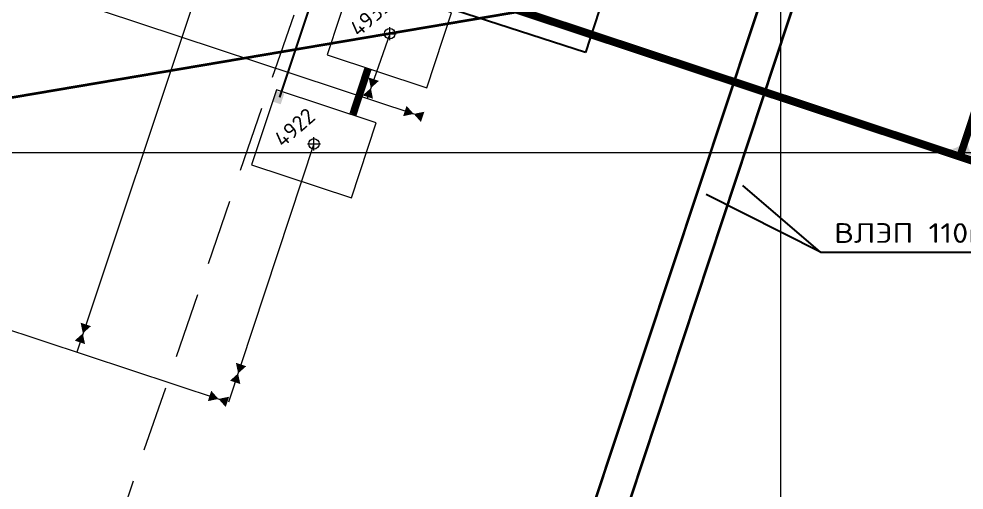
# Model space of a CAD drawing. Header units: millimetres. Extents: x 519 to 9564855, y -810 to 5021775.
# Drawn here: x 9541423 to 9542143, y 4995743 to 4996102 of the extents above; entities that cross this region are included whole.
import ezdxf

# ---------------------------------------------------------------- set-up
doc = ezdxf.new("R2010")
doc.units = ezdxf.units.MM
doc.header["$LTSCALE"] = 2
doc.header["$MEASUREMENT"] = 0
doc.header["$PDMODE"] = 2
doc.header["$PDSIZE"] = 5
doc.linetypes.add('92051501$0$DASHED', pattern=[0.75, 0.5, -0.25])
doc.linetypes.add('DASHED2', pattern=[9.525, 6.35, -3.175])
for name, color, linetype in [('FIBERGLASS', 212, 'Continuous'), ('Future Roads', 44, 'Continuous'), ('GRID_PULKOVO', 7, 'Continuous'), ('OilColl&Flowlines', 3, 'Continuous'), ('Stage 10 wells', 7, 'Continuous'), ('МГ-земельный участок', 7, 'Continuous'), ('Скважины 2019г.', 241, 'Continuous'), ('Скважины на 2020 год', 140, 'Continuous')]:
    doc.layers.add(name, color=color, linetype=linetype)
for name, color, linetype, lineweight in [('Электро', 1, 'Continuous', 30), ('Электроснаб', 1, 'Continuous', 18), ('Электроснабжене', 1, 'Continuous', 18)]:
    doc.layers.add(name, color=color, linetype=linetype, lineweight=lineweight)
doc.styles.add('Elect', font='isocpeur.ttf')

msp = doc.modelspace()

# ---------------------------------------------------------------- hatches: boundary and pattern name
at = {"layer": 'Future Roads', "linetype": 'ByBlock', "lineweight": 0, "ltscale": 25}
h = msp.add_hatch(color=256, dxfattribs=at)
h.paths.add_polyline_path([(9542143.96685, 4996007.15333), (9542145.55409, 4996006.55657, 0.155118741), (9542150.08674, 4995997.01956), (9542141.53115, 4995999.7727)])
h.paths.add_polyline_path([(9542142.44115, 4996007.72696), (9542143.96685, 4996007.15333), (9542141.53115, 4995999.7727), (9542132.73521, 4996002.60318, 0.161550784)])
at = {"layer": 'Электро'}
msp.add_hatch(color=256, dxfattribs=at).paths.add_polyline_path([(9541616.90637, 4996038.53229), (9541622.51861, 4996036.6753), (9541625.22584, 4996044.85716), (9541619.6136, 4996046.71415)])
at = {"layer": 'Электроснаб', "lineweight": 0}
msp.add_hatch(color=1, dxfattribs=at).paths.add_polyline_path([(9541616.90637, 4996038.53229), (9541622.51861, 4996036.6753), (9541625.22584, 4996044.85716), (9541619.6136, 4996046.71415)])
at = {"layer": 'Электроснабжене', "lineweight": 0}
msp.add_hatch(color=1, dxfattribs=at).paths.add_polyline_path([(9541616.90637, 4996038.53229), (9541622.51861, 4996036.6753), (9541625.22584, 4996044.85716), (9541619.6136, 4996046.71415)])

# ---------------------------------------------------------------- linework, layer by layer
at = {"layer": 'DEFPOINTS', "color": 1, "lineweight": 0, "ltscale": 80}
msp.add_point((9541647.8, 4996006.6), dxfattribs=at)
at = {"layer": 'FIBERGLASS', "color": 5, "linetype": '92051501$0$DASHED', "lineweight": 0, "ltscale": 50}
msp.add_line((9542194.14782, 4997735.41625), (9541382.08701, 4995377.79909), dxfattribs=at)
at = {"layer": 'Future Roads', "linetype": 'ByBlock', "lineweight": 0, "ltscale": 25, "const_width": 5.7, "flags": 128}
for points in [[(9542139.81671, 4995997.54573), (9542193.48019, 4996160.04147)], [(9541677.50144, 4996029.04833), (9541689.04606, 4996064.03289)]]:
    msp.add_lwpolyline(points, dxfattribs=at)
at = {"layer": 'Future Roads', "linetype": 'ByBlock', "lineweight": 0, "ltscale": 25, "const_width": 6}
msp.add_lwpolyline([(9541782.60947, 4996115.04768), (9542227.91259, 4995967.60268)], dxfattribs=at)
at = {"layer": 'GRID_PULKOVO', "lineweight": 0}
for p, q in [((9542002.89283, 5010000), (9542002.89283, 4991998.07591)), ((9533000, 4996000), (9548000, 4996000))]:
    msp.add_line(p, q, dxfattribs=at)
at = {"layer": 'OilColl&Flowlines', "lineweight": 0}
msp.add_line((9541013.52816, 4996264.57408), (9541723.7787, 4996029.36729, -0.82474), dxfattribs=at)
at = {"layer": 'OilColl&Flowlines', "color": 3, "linetype": 'ByBlock', "lineweight": 0, "ltscale": 25}
for p, q in [((9541565.0855, 4996141.01378), (9541467.24246, 4995848.21209)), ((9541705.5, 4996090.4), (9541688.3295, 4996041.09603)), ((9540883.76625, 4996041.2738), (9541575.64739, 4995812.34286, -22.6826)), ((9541647.8, 4996006.6), (9541582.82197, 4995810.01053))]:
    msp.add_line(p, q, dxfattribs=at)
at = {"layer": 'OilColl&Flowlines', "linetype": 'ByBlock', "lineweight": 0}
for points in [[(9541697.27463, 4996054.5151), (9541691.09461, 4996049.01053), (9541689.41753, 4996057.11487)], [(9541692.77169, 4996040.90619), (9541684.91459, 4996043.50596), (9541691.09461, 4996049.01053)], [(9541718.27545, 4996035.54093, -0.82474), (9541723.78001, 4996029.36091, -0.82474), (9541715.67567, 4996027.68383, -0.82474)], [(9541731.88435, 4996031.03799, -0.82474), (9541729.28458, 4996023.18089, -0.82474), (9541723.78001, 4996029.36091, -0.82474)]]:
    msp.add_solid(points, dxfattribs=at)
at = {"layer": 'OilColl&Flowlines', "color": 3, "lineweight": 0}
for points in [[(9541478.04319, 4995867.90533), (9541471.86317, 4995862.40077), (9541470.18608, 4995870.50511)], [(9541473.54025, 4995854.29643), (9541465.68314, 4995856.8962), (9541471.86317, 4995862.40077)], [(9541596.25591, 4995837.44477), (9541590.07588, 4995831.9402), (9541588.3988, 4995840.04454)], [(9541591.75296, 4995823.83586), (9541583.89586, 4995826.43563), (9541590.07588, 4995831.9402)], [(9541569.64071, 4995818.72544, -22.6826), (9541575.14528, 4995812.54542, -22.6826), (9541567.04094, 4995810.86834, -22.6826)], [(9541583.24962, 4995814.2225, -22.6826), (9541580.64985, 4995806.3654, -22.6826), (9541575.14528, 4995812.54542, -22.6826)]]:
    msp.add_solid(points, dxfattribs=at)
at = {"layer": 'Stage 10 wells', "color": 0, "linetype": 'ByBlock', "lineweight": 0}
msp.add_lwpolyline([(9541600.38202, 4995990.67759), (9541676.36255, 4995965.53701), (9541695.21798, 4996022.52241), (9541619.23745, 4996047.66299)], close=True, dxfattribs=at)
msp.add_circle((9541647.8, 4996006.6), 4, dxfattribs=at)
msp.add_point((9541647.8, 4996006.6), dxfattribs=at)
at = {"layer": 'МГ-земельный участок', "color": 0, "linetype": 'DASHED2', "lineweight": 25, "ltscale": 5, "const_width": 2}
msp.add_lwpolyline([(9522167.80801, 4999999.48247), (9521654, 5002362), (9522840, 5002532), (9525642, 5002155), (9528521, 5002235), (9531281, 5003464), (9533105, 5001043), (9546614, 4998215), (9544978, 4995525), (9543652, 4996420), (9539605, 4995735), (9529554.6705, 4998798.09585), (9529554.71722, 4998845.23995), (9529525.402, 4998845.269), (9529525.36994, 4998882.97318), (9529309.91997, 4998882.84552), (9526935, 5000017), (9526935, 4999132), (9522906, 5001105), (9522683.367, 5000265.06642), (9522496, 5000315)], close=True, dxfattribs=at)
at = {"layer": 'Скважины 2019г.', "color": 0, "linetype": 'ByBlock', "lineweight": 0}
msp.add_point((9541705.5, 4996090.4), dxfattribs=at)
at = {"layer": 'Скважины на 2020 год', "color": 0, "linetype": 'ByBlock', "lineweight": 0}
msp.add_lwpolyline([(9541657.78202, 4996074.3776), (9541733.76254, 4996049.23702), (9541752.61798, 4996106.22241), (9541676.63745, 4996131.36299)], close=True, dxfattribs=at)
msp.add_circle((9541705.5, 4996090.4), 4, dxfattribs=at)
at = {"layer": 'Электро'}
for p, q in [((9541966.97727, 4996421.9076, 47.36082), (9541854.58203, 4996075.9906, 47.36082)), ((9541966.97727, 4996421.9076, 47.36082), (9541854.58203, 4996075.9906, 47.36082)), ((9541854.58203, 4996075.9906, 47.36082), (9540968.42297, 4996363.92113, 47.36082)), ((9542033.32701, 4995924.29288, -2911.9858), (9541974.19995, 4995975.01191, 69.25099)), ((9542033.32701, 4995924.29288, -2911.9858), (9541946.30148, 4995968.04036, 69.25099)), ((9542033.32701, 4995924.29288, -2911.9858), (9542178.41139, 4995924.29288, -2911.9858))]:
    msp.add_line(p, q, dxfattribs=at)
at = {"layer": 'Электро', "ltscale": 25}
msp.add_line((9541621.87619, 4996042.19098), (9541654.7531, 4996140.91896, 47.36082), dxfattribs=at)
at = {"layer": 'Электроснаб', "color": 1, "linetype": 'ByBlock', "lineweight": 0}
for p, q in [((9541966.97727, 4996421.9076, 47.36082), (9541854.58203, 4996075.9906, 47.36082)), ((9541966.97727, 4996421.9076, 47.36082), (9541854.58203, 4996075.9906, 47.36082)), ((9541854.58203, 4996075.9906, 47.36082), (9540968.42297, 4996363.92113, 47.36082))]:
    msp.add_line(p, q, dxfattribs=at)
at = {"layer": 'Электроснаб', "color": 1, "lineweight": 0, "ltscale": 25}
msp.add_line((9541621.87619, 4996042.19098), (9541654.7531, 4996140.91896, 47.36082), dxfattribs=at)
at = {"layer": 'Электроснабжене', "color": 1, "linetype": 'ByBlock', "lineweight": 0}
for p, q in [((9541966.97727, 4996421.9076, 47.36082), (9541854.58203, 4996075.9906, 47.36082)), ((9541966.97727, 4996421.9076, 47.36082), (9541854.58203, 4996075.9906, 47.36082)), ((9541854.58203, 4996075.9906, 47.36082), (9540968.42297, 4996363.92113, 47.36082))]:
    msp.add_line(p, q, dxfattribs=at)
at = {"layer": 'Электроснабжене', "color": 1, "lineweight": 0, "ltscale": 25}
msp.add_line((9541621.87619, 4996042.19098), (9541654.7531, 4996140.91896, 47.36082), dxfattribs=at)
at = {"layer": 'Электроснабжене', "lineweight": 25, "const_width": 2}
for points in [[(9536363, 4995739), (9539173, 4994726), (9541520, 4994808), (9541589, 4994914), (9542060, 4996332)], [(9542083, 4996324), (9541615, 4994909), (9541539, 4994778), (9539163, 4994692), (9536475, 4995664)]]:
    msp.add_lwpolyline(points, dxfattribs=at)

# ---------------------------------------------------------------- texts
at = {"layer": 'Stage 10 wells', "color": 0, "linetype": 'ByBlock', "lineweight": 0, "style": 'Elect'}
msp.add_text('4922', height=12, rotation=41, dxfattribs=at).set_placement((9541624.04273, 4996003.32873))
at = {"layer": 'Скважины на 2020 год', "color": 0, "linetype": 'ByBlock', "lineweight": 0, "style": 'Elect'}
msp.add_text('4933', height=12, rotation=41, dxfattribs=at).set_placement((9541681.72363, 4996087.46589))
at = {"layer": 'Электро', "extrusion": (-1.00614e-16, -0.047361, 0.998878), "style": 'Elect', "width": 1.2}
msp.add_text('ВЛЭП 110кВ', height=15, rotation=360, dxfattribs=at).set_placement((9542043.79431, 4990327.24688, -236565.49545))

doc.saveas('drawing.dxf')
